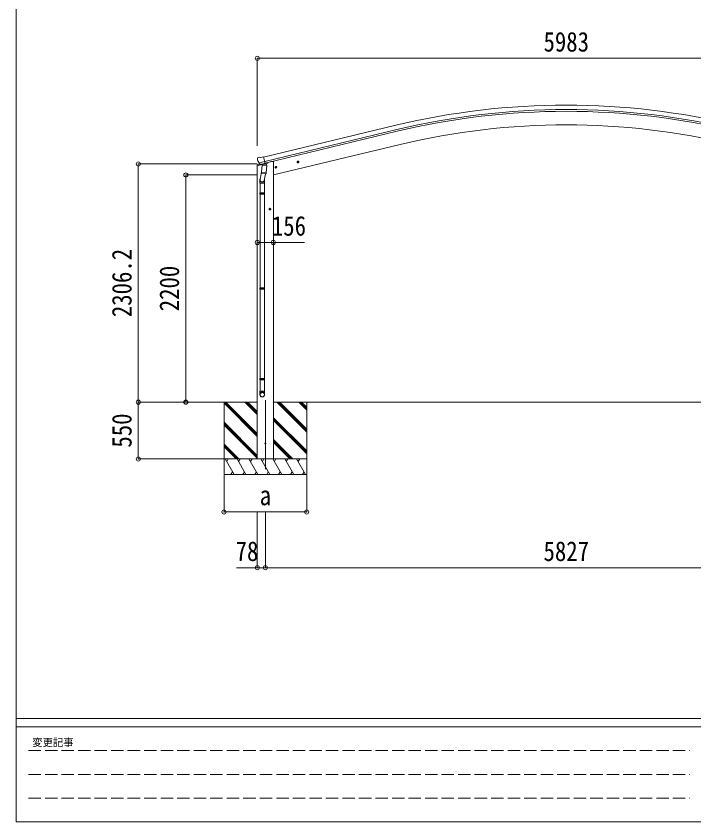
# Model space of a CAD drawing. Units: millimetres at full size, sheet at 1:40. Extents: x -11181 to 11305, y -7804 to 7716.
# Drawn here: x -11181 to -4617, y -7804 to -1 of the extents above; entities that cross this region are included whole.
import ezdxf
from ezdxf.enums import TextEntityAlignment as Align

# ---------------------------------------------------------------- set-up
doc = ezdxf.new("R2010")
doc.units = ezdxf.units.MM
doc.header["$LTSCALE"] = 40
doc.header["$PDMODE"] = 32
doc.header["$PDSIZE"] = 40
doc.linetypes.add('DASHED3', pattern=[4, 3, -1])
for name, color, linetype, lineweight in [('0-0_0', 7, 'Continuous', 9), ('0-1_本体', 4, 'Continuous', 9), ('0-2_部品', 7, 'Continuous', 9), ('0-8_PARTS2', 2, 'Continuous', 9), ('0-A_寸法', 6, 'Continuous', 9), ('F-0_240', 7, 'Continuous', 9)]:
    doc.layers.add(name, color=color, linetype=linetype, lineweight=lineweight)
doc.styles.add('ＭＳ ゴシック', font='')
doc.styles.get('ＭＳ ゴシック').set_extended_font_data('MS Gothic')

msp = doc.modelspace()

# ---------------------------------------------------------------- linework, layer by layer
at = {"layer": '0-0_0'}
for p, q in [((-8844.99, -3739.42), (-9486.49, -3739.43)), ((-9166.99, -3739.41), (-9166.99, -4439.41)), ((-8844.99, -4056.78), (-9162.35, -3739.42)), ((-8844.99, -4042.64), (-9148.21, -3739.42)), ((-8844.99, -3858.79), (-8964.37, -3739.41)), ((-8844.99, -3844.65), (-8950.23, -3739.41)), ((-8844.99, -3830.51), (-8936.09, -3739.41)), ((-8688.94, -3739.42), (-3018.06, -3739.42)), ((-8366.99, -4028.42), (-8656.01, -3739.41)), ((-8366.99, -4014.28), (-8641.86, -3739.41)), ((-8366.99, -4000.14), (-8627.72, -3739.41)), ((-8366.99, -3816.29), (-8443.87, -3739.41)), ((-8366.99, -3802.15), (-8429.73, -3739.41)), ((-8366.99, -3788.01), (-8415.59, -3739.41)), ((-8366.99, -3739.41), (-8366.99, -4439.41)), ((-8844.99, -4070.92), (-9166.99, -3748.93)), ((-8366.99, -4212.27), (-8688.99, -3890.27)), ((-8844.99, -4254.77), (-9166.99, -3932.77)), ((-8844.99, -4268.91), (-9166.99, -3946.91)), ((-8844.99, -4283.06), (-9166.99, -3961.06)), ((-8366.99, -4226.41), (-8688.99, -3904.42)), ((-8366.99, -4240.56), (-8688.99, -3918.56)), ((-8501.98, -4289.41), (-8688.99, -4102.4)), ((-8516.13, -4289.41), (-8688.99, -4116.55)), ((-8530.27, -4289.41), (-8688.99, -4130.69)), ((-9022.48, -4289.41), (-9166.99, -4144.9)), ((-9036.63, -4289.41), (-9166.99, -4159.05)), ((-9050.77, -4289.41), (-9166.99, -4173.19)), ((-9166.99, -4289.41), (-8366.99, -4289.41)), ((-9070.1, -4439.41), (-9156.7, -4289.41)), ((-9126.7, -4289.41), (-9141.7, -4315.39)), ((-8954.63, -4439.41), (-9041.23, -4289.41)), ((-9011.23, -4289.41), (-9026.23, -4315.39)), ((-8839.16, -4439.41), (-8925.76, -4289.41)), ((-8910.76, -4315.39), (-8895.76, -4289.41)), ((-8844.74, -4289.42), (-8689.24, -4289.42)), ((-8723.69, -4439.41), (-8810.29, -4289.41)), ((-8795.29, -4315.39), (-8780.29, -4289.41)), ((-8608.22, -4439.41), (-8694.82, -4289.41)), ((-8679.82, -4315.39), (-8664.82, -4289.41)), ((-8492.75, -4439.41), (-8579.35, -4289.41)), ((-8564.35, -4315.39), (-8549.35, -4289.41)), ((-8377.28, -4439.41), (-8463.88, -4289.41)), ((-8448.88, -4315.39), (-8433.88, -4289.41)), ((-8366.99, -4439.41), (-9166.99, -4439.41)), ((-9085.1, -4413.43), (-9100.1, -4439.41)), ((-8969.63, -4413.43), (-8984.63, -4439.41)), ((-8854.16, -4413.43), (-8869.16, -4439.41)), ((-8738.69, -4413.43), (-8753.69, -4439.41)), ((-8623.22, -4413.43), (-8638.22, -4439.41)), ((-8507.75, -4413.43), (-8522.75, -4439.41)), ((-8392.28, -4413.43), (-8407.28, -4439.41))]:
    msp.add_line(p, q, dxfattribs=at)
at = {"layer": '0-1_本体'}
for p, q in [((-8783.81, -1365.69), (-7504.66, -1058.6)), ((-7494.58, -1100.58), (-8773.73, -1407.66)), ((-8769.8, -1424.03), (-7490.65, -1116.95)), ((-8689.24, -1539.41), (-7460.07, -1244.33)), ((-8844.99, -4289.41), (-8844.99, -1449.24)), ((-8816.42, -1432.9), (-8816.42, -1433.4)), ((-8708.99, -1410.03), (-8742.5, -1418.08)), ((-8688.99, -1410.03), (-8708.99, -1410.03)), ((-8688.99, -4289.41), (-8688.99, -1410.03))]:
    msp.add_line(p, q, dxfattribs=at)
for radius in [7073, 7029.83, 7013, 6882]:
    msp.add_arc((-5853.5, -7936.18), radius, 76.5, 103.5, dxfattribs=at)
at = {"layer": '0-2_部品'}
for p, q in [((-8844.73, -1381.61), (-8844.46, -1382.76)), ((-8840.52, -1373.04), (-8844.37, -1379.33)), ((-8837.42, -1370.79), (-8824.24, -1367.62)), ((-8809.68, -1370.3), (-8822.94, -1367.6)), ((-8809.68, -1370.3), (-8783.75, -1364.07)), ((-8448, -1423), (-8452.67, -1403.55)), ((-8846.85, -1449.75), (-8804.04, -1439.47)), ((-8846.85, -1442.86), (-8846.85, -1449.75)), ((-8818.35, -1433.65), (-8844.55, -1439.94)), ((-8830.68, -1421.92), (-8773.17, -1408.11)), ((-8813.83, -1436.83), (-8830.21, -1422.34)), ((-8811.12, -1437.4), (-8803.6, -1435.59)), ((-8810.28, -1437.29), (-8808.75, -1436.92)), ((-8808.75, -1436.92), (-8772.05, -1428.11)), ((-8806.92, -1437.15), (-8806.97, -1437.89)), ((-8806.21, -1438.93), (-8780.4, -1445.37)), ((-8799.29, -1444.28), (-8803.97, -1511.11)), ((-8753.61, -1447.47), (-8799.29, -1444.28)), ((-8797.52, -1441.1), (-8797.75, -1444.39)), ((-8778, -1429.93), (-8779.02, -1444.54)), ((-8772.05, -1428.11), (-8770.52, -1427.74)), ((-8768.97, -1425.64), (-8768.02, -1425.7)), ((-8768.02, -1425.7), (-8754.71, -1441.02)), ((-8764.34, -1429.94), (-8746.13, -1425.57)), ((-8758.28, -1514.31), (-8753.61, -1447.47)), ((-8754.71, -1441.02), (-8755.15, -1447.36)), ((-8742.3, -1417.55), (-8742.3, -1420.71)), ((-8654.53, -1462.3), (-8673.98, -1466.97)), ((-8671.55, -1466.39), (-8669.42, -1459.19)), ((-8666.39, -1471.83), (-8671.55, -1466.39)), ((-8669.42, -1459.19), (-8662.12, -1457.44)), ((-8661.92, -1474.36), (-8666.59, -1454.91)), ((-8662.12, -1457.44), (-8656.96, -1462.88)), ((-8440.61, -1410.94), (-8460.06, -1415.61)), ((-8457.63, -1415.03), (-8455.5, -1407.83)), ((-8452.47, -1420.47), (-8457.63, -1415.03)), ((-8455.5, -1407.83), (-8448.2, -1406.08)), ((-8448.2, -1406.08), (-8443.04, -1411.52)), ((-8802.24, -1486.35), (-8818.15, -1582.52)), ((-8804.83, -1523.58), (-8803.95, -1511.12)), ((-8804.43, -1524.94), (-8804.43, -1524.94)), ((-8758.28, -1514.31), (-8803.97, -1511.11)), ((-8802.98, -1525.72), (-8761.29, -1528.63)), ((-8766.71, -1528.25), (-8777.45, -1591.84)), ((-8758.29, -1514.31), (-8759.18, -1527.01)), ((-8820.3, -1619.68), (-8820.3, -1585.33)), ((-8774.3, -1619.68), (-8820.3, -1619.68)), ((-8818.3, -1619.68), (-8818.3, -1713.68)), ((-8776.3, -1619.68), (-8776.3, -1713.68)), ((-8774.3, -1585.02), (-8774.3, -1619.68)), ((-8820.3, -1715.68), (-8819.3, -1713.68)), ((-8774.3, -1715.68), (-8820.3, -1715.68)), ((-8775.3, -1713.68), (-8819.3, -1713.68)), ((-8774.3, -1715.68), (-8775.3, -1713.68)), ((-8774.3, -1715.68), (-8774.3, -1723.68)), ((-8774.3, -1723.68), (-8820.3, -1723.68)), ((-8775.3, -1725.68), (-8819.3, -1725.68)), ((-8818.3, -1725.68), (-8818.3, -2633.43)), ((-8776.3, -1725.68), (-8776.3, -2633.43)), ((-8774.3, -1723.68), (-8775.3, -1725.68)), ((-8712.79, -1869.55), (-8732.79, -1869.55)), ((-8730.3, -1869.55), (-8726.54, -1863.05)), ((-8726.54, -1876.05), (-8730.3, -1869.55)), ((-8726.54, -1863.05), (-8719.04, -1863.05)), ((-8722.79, -1879.55), (-8722.79, -1859.55)), ((-8719.04, -1863.05), (-8715.29, -1869.55)), ((-8820.3, -2635.43), (-8819.3, -2633.43)), ((-8774.3, -2635.43), (-8820.3, -2635.43)), ((-8774.3, -2643.43), (-8820.3, -2643.43)), ((-8775.3, -2633.43), (-8819.3, -2633.43)), ((-8775.3, -2645.43), (-8819.3, -2645.43)), ((-8818.3, -2645.43), (-8818.3, -3510.05)), ((-8776.3, -2645.43), (-8776.3, -3510.05)), ((-8774.3, -2635.43), (-8775.3, -2633.43)), ((-8774.3, -2643.43), (-8775.3, -2645.43)), ((-8774.3, -2635.43), (-8774.3, -2643.43)), ((-8820.3, -3512.05), (-8819.3, -3510.05)), ((-8775.3, -3510.05), (-8819.3, -3510.05)), ((-8774.3, -3512.05), (-8775.3, -3510.05)), ((-8774.3, -3512.05), (-8820.3, -3512.05)), ((-8774.3, -3520.05), (-8820.3, -3520.05)), ((-8775.3, -3522.05), (-8819.3, -3522.05)), ((-8818.3, -3522.05), (-8818.3, -3632.06)), ((-8776.3, -3522.05), (-8776.3, -3632.06)), ((-8774.3, -3520.05), (-8775.3, -3522.05)), ((-8774.3, -3512.05), (-8774.3, -3520.05)), ((-8820.3, -3666.2), (-8820.3, -3632.06)), ((-8774.3, -3632.06), (-8820.3, -3632.06)), ((-8774.3, -3666.2), (-8774.3, -3632.06))]:
    msp.add_line(p, q, dxfattribs=at)
for points in [[(-8778.32, -1429.52), (-8768.59, -1427.19), (-8783.75, -1364.07)], [(-8830.95, -1421.34), (-8830.37, -1422.19), (-8830.21, -1422.34)], [(-8778.32, -1429.52), (-8778.55, -1429.67), (-8803.32, -1435.62), (-8803.6, -1435.59)], [(-8656.96, -1462.88), (-8659.09, -1470.08), (-8666.39, -1471.83)], [(-8443.04, -1411.52), (-8445.17, -1418.72), (-8452.47, -1420.47)], [(-8820.3, -1715.68), (-8820.3, -1723.68), (-8819.3, -1725.68)], [(-8715.29, -1869.55), (-8719.04, -1876.05), (-8726.54, -1876.05)], [(-8820.3, -2635.43), (-8820.3, -2643.43), (-8819.3, -2645.43)], [(-8820.3, -3512.05), (-8820.3, -3520.05), (-8819.3, -3522.05)]]:
    msp.add_lwpolyline(points, dxfattribs=at)
for centre, radius in [((-8664.26, -1464.63), 8.5), ((-8664.26, -1464.63), 7.7), ((-8664.26, -1464.63), 6.5), ((-8450.34, -1413.28), 8.5), ((-8450.34, -1413.28), 7.7), ((-8450.34, -1413.28), 6.5), ((-8722.79, -1869.55), 8.5), ((-8722.79, -1869.55), 7.7), ((-8722.79, -1869.55), 6.5)]:
    msp.add_circle(centre, radius, dxfattribs=at)
at = {"layer": '0-2_部品', "color": 4}
msp.add_circle((-8766.99, -4139.43), 4.5, dxfattribs=at)
at = {"layer": '0-2_部品'}
for centre, radius, start, end in [((-8647.65, -1335.51), 202.4, 193.5, 205.09125), ((-8836.25, -1375.65), 5, 103.5, 148.5), ((-8823.54, -1370.54), 3, 78.5, 103.5), ((-8843.85, -1442.86), 3, 103.5, 180), ((-8810.4, -1436.8), 0.5, 248.23754, 283.5), ((-8807.41, -1437.11), 0.5, 356, 103.5), ((-8805.97, -1437.96), 1, 176, 256), ((-8780.04, -1444.4), 1.03, 250.03897, 351.96569), ((-8777.4, -1430.02), 0.604, 100.59842, 172.20595), ((-8770.64, -1427.26), 0.5, 283.5, 318.76246), ((-8747.3, -1420.71), 5, 283.5, 0), ((-8802.89, -1523.75), 1.95, 175.04017, 217.47766), ((-8802.84, -1523.72), 2, 217.40962, 266), ((-8761.15, -1526.64), 2, 266, 349.46843), ((-8790.3, -1585.33), 30, 177.45142, 180)]:
    msp.add_arc(centre, radius, start, end, dxfattribs=at)
for centre, major_axis, ratio, start_param, end_param in [((-8841.81, -1380.9), (-1.57, -2.57), 0.99628, 4.712389, 5.4996506), ((-8811.84, -1434.57), (-0.73, -2.92), 0.997631, 5.8041905, 6.6006116), ((-8811.78, -1434.35), (2.63, 3.16), 0.650902, 4.0958226, 4.1686332), ((-8811.82, -1434.47), (-0.73, -2.92), 0.997631, 0.3902369, 0.4789948), ((-8797.3, -1585.02), (23, 0), 0.996195, 2.5560258, 6.5663028), ((-8797.3, -1585.02), (21, 0), 0.996195, 2.9349147, 5.9512394), ((-8797.3, -3664.45), (-23, 0), 0.996195, 3.1415927, 6.2831853), ((-8797.3, -3666.2), (-23, 0), 0.996195, 3.1415927, 6.2831853), ((-8797.3, -3666.2), (0, -23.43), 0.981806, 4.712389, 7.8539816)]:
    msp.add_ellipse(centre, major_axis=major_axis, ratio=ratio, start_param=start_param, end_param=end_param, dxfattribs=at)
msp.add_ellipse((-8797.3, -3666.2), major_axis=(21, 0), ratio=0.996195, dxfattribs=at)
at = {"layer": '0-8_PARTS2'}
msp.add_line((-8766.99, -4388.6), (-8766.99, -3719.58), dxfattribs=at)
at = {"layer": '0-8_PARTS2', "color": 6}
for p, q in [((-8844.99, -5342.82), (-8766.99, -5342.82)), ((-8766.99, -5342.82), (-2940.01, -5342.82))]:
    msp.add_line(p, q, dxfattribs=at)
at = {"layer": '0-A_寸法'}
for p, q in [((-8844.99, -409.96), (-8844.99, -1257.08)), ((-8844.99, -409.96), (-2862.01, -409.96)), ((-9997.39, -1433.22), (-8844.99, -1433.22)), ((-9997.39, -3739.43), (-9997.39, -1433.22)), ((-8844.78, -1539.42), (-9536.94, -1539.44)), ((-9536.94, -3739.43), (-9536.94, -1539.43)), ((-8844.99, -2192.8), (-8688.99, -2192.8)), ((-8688.99, -2192.8), (-8388.99, -2192.8)), ((-9997.39, -3739.43), (-9166.99, -3739.43)), ((-9997.39, -4289.41), (-9997.39, -3739.43)), ((-9536.94, -3739.43), (-8860.47, -3739.43)), ((-9997.39, -4289.41), (-9166.99, -4289.41)), ((-9166.99, -4802.45), (-9166.99, -4445.91)), ((-8366.99, -4802.45), (-8366.99, -4445.91)), ((-9166.99, -4802.45), (-8366.99, -4802.45)), ((-8844.99, -5342.82), (-8844.99, -4802.45)), ((-8766.99, -5342.82), (-8766.99, -4802.45)), ((-8844.99, -5342.82), (-9044.99, -5342.82))]:
    msp.add_line(p, q, dxfattribs=at)
for p in [(-8844.99, -409.96), (-9997.39, -1433.22), (-9536.94, -1539.43), (-8844.99, -2192.8), (-8688.99, -2192.8), (-9997.39, -3739.43), (-9536.94, -3739.43), (-9997.39, -4289.41), (-9166.99, -4802.45), (-8366.99, -4802.45), (-8844.99, -5342.82), (-8766.99, -5342.82)]:
    msp.add_point(p, dxfattribs=at)
at = {"layer": 'F-0_240', "color": 5}
for p, q in [((-11180.61, 7716.46), (-11180.61, -7803.54)), ((-11180.61, -6803.54), (10739.39, -6803.54)), ((-11180.61, -6883.54), (7183.72, -6883.54)), ((-11180.61, -7803.54), (10739.39, -7803.54))]:
    msp.add_line(p, q, dxfattribs=at)
at = {"layer": 'F-0_240', "color": 4, "linetype": 'DASHED3'}
for p, q in [((-11060.61, -7113.54), (-4656.28, -7113.54)), ((-11060.61, -7343.54), (-4656.28, -7343.54)), ((-11060.61, -7573.54), (-4656.28, -7573.54))]:
    msp.add_line(p, q, dxfattribs=at)

# ---------------------------------------------------------------- texts
at = {"layer": '0-A_寸法', "color": 7, "style": 'ＭＳ ゴシック', "width": 0.85}
for s, p in [('5983', (-6073.5, -401.96)), ('156', (-8703.99, -2184.8)), ('a', (-8821.99, -4794.45)), ('78', (-9054.99, -5334.82)), ('5827', (-6073.5, -5334.82))]:
    msp.add_text(s, height=190.6, dxfattribs=at).set_placement(p, align=Align.BOTTOM_LEFT)
for s, p in [('2306.2', (-10005.39, -2916.32)), ('2200', (-9544.94, -2859.43)), ('550', (-10005.39, -4179.42))]:
    msp.add_text(s, height=190.6, rotation=90, dxfattribs=at).set_placement(p, align=Align.BOTTOM_LEFT)
at = {"layer": 'F-0_240', "style": 'ＭＳ ゴシック'}
msp.add_text('変更記事', height=73.31, dxfattribs=at).set_placement((-11024.31, -7093.54), align=Align.BOTTOM_LEFT)

doc.saveas('drawing.dxf')
